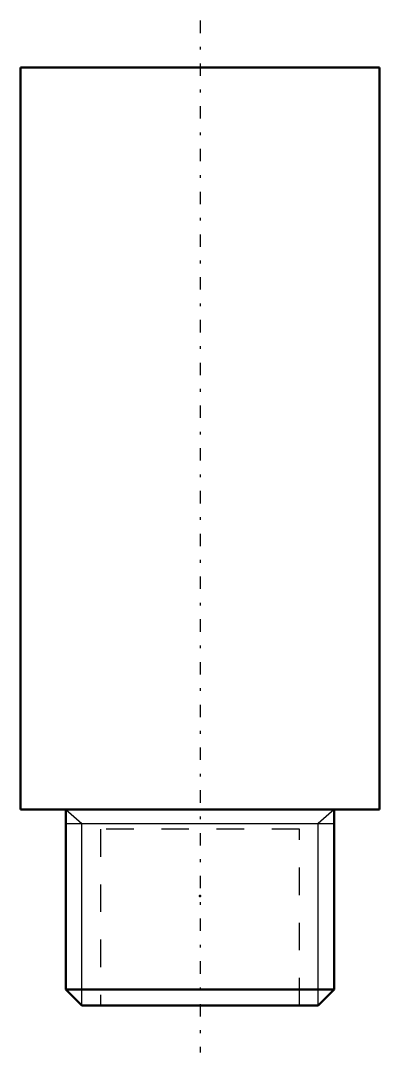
# Model space of a CAD drawing. Header units: millimetres. Extents: x -6.5 to 6.5, y -5.7 to 31.7.
import ezdxf

# ---------------------------------------------------------------- set-up
doc = ezdxf.new("R2010")
doc.units = ezdxf.units.MM
doc.linetypes.add('Center', pattern=[1.5, 0.45, -0.5, 0.05, -0.5])
doc.linetypes.add('Dashed', pattern=[2, 1, -1])
for name, color, linetype, lineweight in [('2d ConnectionPoints', 7, 'Continuous', 50), ('AM_0', 7, 'Continuous', 50), ('AM_5', 3, 'Continuous', 25), ('AM_7', 7, 'Center', 25), ('AM_9', 6, 'Dashed', 25)]:
    doc.layers.add(name, color=color, linetype=linetype, lineweight=lineweight)

msp = doc.modelspace()

# ---------------------------------------------------------------- linework, layer by layer
at = {"layer": '2d ConnectionPoints'}
msp.add_point((0, 0), dxfattribs=at)
at = {"layer": 'AM_0'}
for p, q in [((6.5, 30.03), (-6.5, 30.03)), ((-6.5, 30.03), (-6.5, 3.13)), ((6.5, 3.13), (6.5, 30.03)), ((6.5, 3.13), (-6.5, 3.13)), ((-4.864, 3.13), (-4.864, -3.389)), ((4.864, -3.389), (4.864, 3.13)), ((-4.864, -3.389), (-4.283, -3.97)), ((4.864, -3.389), (-4.864, -3.389)), ((4.283, -3.97), (4.864, -3.389)), ((4.283, -3.97), (-4.283, -3.97))]:
    msp.add_line(p, q, dxfattribs=at)
at = {"layer": 'AM_5'}
for p, q in [((-4.864, 3.13), (-4.283, 2.63)), ((4.864, 3.13), (4.283, 2.63)), ((-4.864, 2.63), (4.864, 2.63)), ((-4.283, -3.97), (-4.283, 2.63)), ((4.283, -3.97), (4.283, 2.63))]:
    msp.add_line(p, q, dxfattribs=at)
at = {"layer": 'AM_7'}
msp.add_line((0, 31.73), (0, -5.67), dxfattribs=at)
at = {"layer": 'AM_9'}
for p, q in [((3.6, 2.42), (-3.6, 2.42)), ((-3.6, 2.42), (-3.6, -3.97)), ((3.6, -3.97), (3.6, 2.42))]:
    msp.add_line(p, q, dxfattribs=at)

doc.saveas('drawing.dxf')
